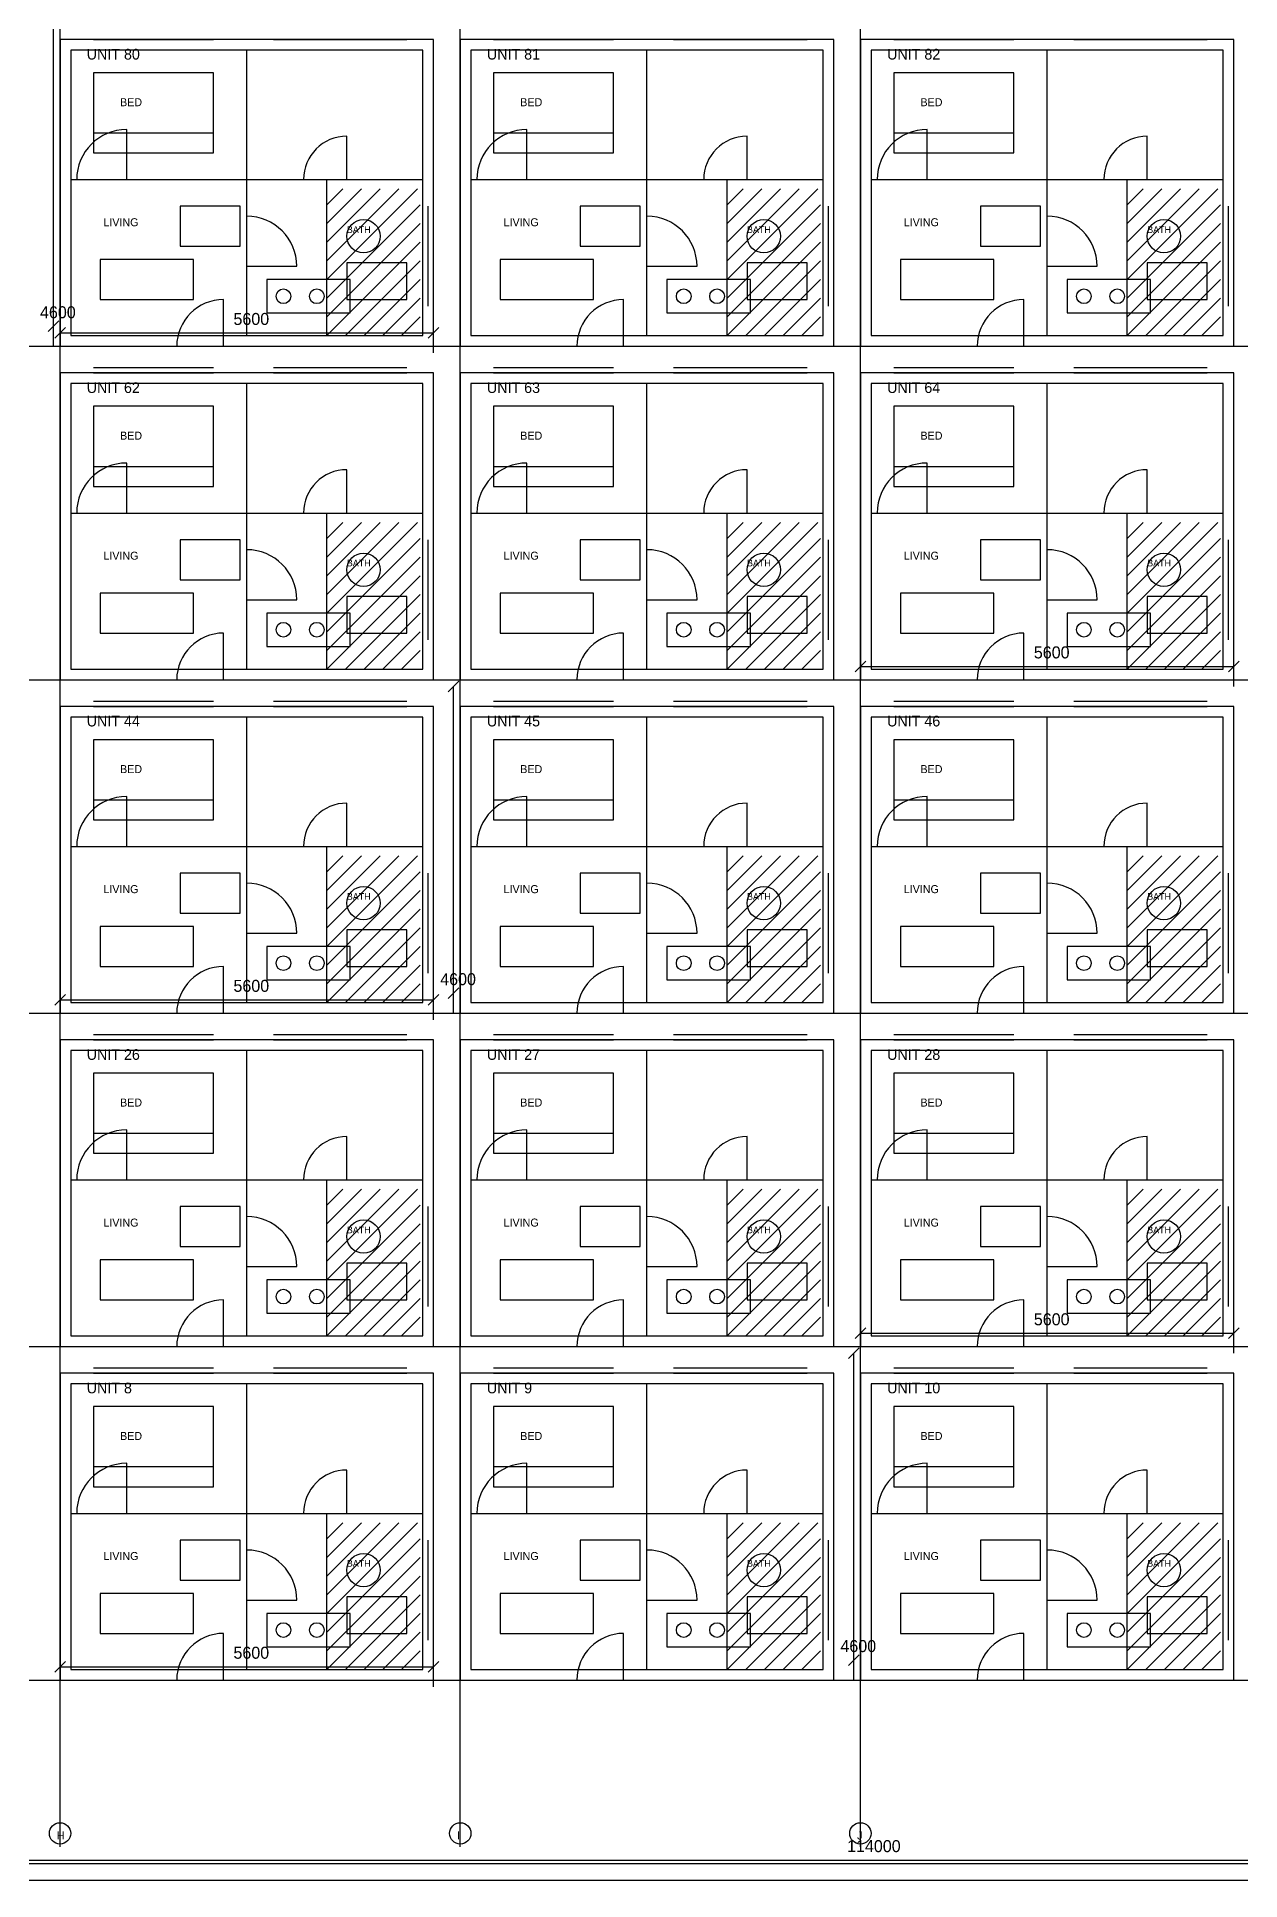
# Model space of a CAD drawing. Header units: millimetres. Extents: x -689 to 114080, y -500 to 99080.
# Drawn here: x 44653 to 62693, y 0 to 27640 of the extents above; entities that cross this region are included whole.
import ezdxf

# ---------------------------------------------------------------- set-up
doc = ezdxf.new("R2010")
doc.units = ezdxf.units.MM
for name, color, linetype in [('DIMENSIONS', 3, 'CONTINUOUS'), ('DOORS', 2, 'CONTINUOUS'), ('FURNITURE', 5, 'CONTINUOUS'), ('GRID', 8, 'CONTINUOUS'), ('HATCH_SIM', 9, 'CONTINUOUS'), ('TEXT', 6, 'CONTINUOUS'), ('WALLS', 7, 'CONTINUOUS'), ('WINDOWS', 4, 'CONTINUOUS')]:
    doc.layers.add(name, color=color, linetype=linetype)

msp = doc.modelspace()

# ---------------------------------------------------------------- linework, layer by layer
at = {"layer": 'DIMENSIONS'}
for p, q in [((44900, 23300), (44900, 27900)), ((44900, 27600), (44900, 27900)), ((44820, 23220), (44980, 23380)), ((44900, 23000), (44900, 23300)), ((44920, 23120), (45080, 23280)), ((50520, 23120), (50680, 23280)), ((45000, 23200), (50600, 23200)), ((45000, 22900), (45000, 23200)), ((50600, 22900), (50600, 23200)), ((56920, 18120), (57080, 18280)), ((62520, 18120), (62680, 18280)), ((50820, 17820), (50980, 17980)), ((57000, 18200), (62600, 18200)), ((57000, 17900), (57000, 18200)), ((62600, 17900), (62600, 18200)), ((50900, 13300), (50900, 17900)), ((50900, 17600), (50900, 17900)), ((44920, 13120), (45080, 13280)), ((50520, 13120), (50680, 13280)), ((50820, 13220), (50980, 13380)), ((50900, 13000), (50900, 13300)), ((45000, 13200), (50600, 13200)), ((45000, 12900), (45000, 13200)), ((50600, 12900), (50600, 13200)), ((56920, 8120), (57080, 8280)), ((57000, 8200), (62600, 8200)), ((57000, 7900), (57000, 8200)), ((62520, 8120), (62680, 8280)), ((62600, 7900), (62600, 8200)), ((56820, 7820), (56980, 7980)), ((56900, 3300), (56900, 7900)), ((56900, 7600), (56900, 7900)), ((56820, 3220), (56980, 3380)), ((44920, 3120), (45080, 3280)), ((45000, 3200), (50600, 3200)), ((45000, 2900), (45000, 3200)), ((50520, 3120), (50680, 3280)), ((50600, 2900), (50600, 3200)), ((56900, 3000), (56900, 3300)), ((0, 300), (114000, 300))]:
    msp.add_line(p, q, dxfattribs=at)
at = {"layer": 'DOORS'}
for p, q in [((46000, 25500), (46000, 26250)), ((49300, 25500), (49300, 26150)), ((52000, 25500), (52000, 26250)), ((55300, 25500), (55300, 26150)), ((58000, 25500), (58000, 26250)), ((61300, 25500), (61300, 26150)), ((47800, 24200), (48550, 24200)), ((53800, 24200), (54550, 24200)), ((59800, 24200), (60550, 24200)), ((47450, 23000), (47450, 23700)), ((53450, 23000), (53450, 23700)), ((59450, 23000), (59450, 23700)), ((46000, 20500), (46000, 21250)), ((49300, 20500), (49300, 21150)), ((52000, 20500), (52000, 21250)), ((55300, 20500), (55300, 21150)), ((58000, 20500), (58000, 21250)), ((61300, 20500), (61300, 21150)), ((47800, 19200), (48550, 19200)), ((53800, 19200), (54550, 19200)), ((59800, 19200), (60550, 19200)), ((47450, 18000), (47450, 18700)), ((53450, 18000), (53450, 18700)), ((59450, 18000), (59450, 18700)), ((46000, 15500), (46000, 16250)), ((49300, 15500), (49300, 16150)), ((52000, 15500), (52000, 16250)), ((55300, 15500), (55300, 16150)), ((58000, 15500), (58000, 16250)), ((61300, 15500), (61300, 16150)), ((47800, 14200), (48550, 14200)), ((53800, 14200), (54550, 14200)), ((59800, 14200), (60550, 14200)), ((47450, 13000), (47450, 13700)), ((53450, 13000), (53450, 13700)), ((59450, 13000), (59450, 13700)), ((46000, 10500), (46000, 11250)), ((49300, 10500), (49300, 11150)), ((52000, 10500), (52000, 11250)), ((55300, 10500), (55300, 11150)), ((58000, 10500), (58000, 11250)), ((61300, 10500), (61300, 11150)), ((47800, 9200), (48550, 9200)), ((53800, 9200), (54550, 9200)), ((59800, 9200), (60550, 9200)), ((47450, 8000), (47450, 8700)), ((53450, 8000), (53450, 8700)), ((59450, 8000), (59450, 8700)), ((46000, 5500), (46000, 6250)), ((49300, 5500), (49300, 6150)), ((52000, 5500), (52000, 6250)), ((55300, 5500), (55300, 6150)), ((58000, 5500), (58000, 6250)), ((61300, 5500), (61300, 6150)), ((47800, 4200), (48550, 4200)), ((53800, 4200), (54550, 4200)), ((59800, 4200), (60550, 4200)), ((47450, 3000), (47450, 3700)), ((53450, 3000), (53450, 3700)), ((59450, 3000), (59450, 3700))]:
    msp.add_line(p, q, dxfattribs=at)
for centre, radius, start, end in [((46000, 25500), 750, 90, 180), ((49300, 25500), 650, 90, 180), ((52000, 25500), 750, 90, 180), ((55300, 25500), 650, 90, 180), ((58000, 25500), 750, 90, 180), ((61300, 25500), 650, 90, 180), ((47800, 24200), 750, 0, 90), ((53800, 24200), 750, 0, 90), ((59800, 24200), 750, 0, 90), ((47450, 23000), 700, 90, 180), ((53450, 23000), 700, 90, 180), ((59450, 23000), 700, 90, 180), ((46000, 20500), 750, 90, 180), ((49300, 20500), 650, 90, 180), ((52000, 20500), 750, 90, 180), ((55300, 20500), 650, 90, 180), ((58000, 20500), 750, 90, 180), ((61300, 20500), 650, 90, 180), ((47800, 19200), 750, 0, 90), ((53800, 19200), 750, 0, 90), ((59800, 19200), 750, 0, 90), ((47450, 18000), 700, 90, 180), ((53450, 18000), 700, 90, 180), ((59450, 18000), 700, 90, 180), ((46000, 15500), 750, 90, 180), ((49300, 15500), 650, 90, 180), ((52000, 15500), 750, 90, 180), ((55300, 15500), 650, 90, 180), ((58000, 15500), 750, 90, 180), ((61300, 15500), 650, 90, 180), ((47800, 14200), 750, 0, 90), ((53800, 14200), 750, 0, 90), ((59800, 14200), 750, 0, 90), ((47450, 13000), 700, 90, 180), ((53450, 13000), 700, 90, 180), ((59450, 13000), 700, 90, 180), ((46000, 10500), 750, 90, 180), ((49300, 10500), 650, 90, 180), ((52000, 10500), 750, 90, 180), ((55300, 10500), 650, 90, 180), ((58000, 10500), 750, 90, 180), ((61300, 10500), 650, 90, 180), ((47800, 9200), 750, 0, 90), ((53800, 9200), 750, 0, 90), ((59800, 9200), 750, 0, 90), ((47450, 8000), 700, 90, 180), ((53450, 8000), 700, 90, 180), ((59450, 8000), 700, 90, 180), ((46000, 5500), 750, 90, 180), ((49300, 5500), 650, 90, 180), ((52000, 5500), 750, 90, 180), ((55300, 5500), 650, 90, 180), ((58000, 5500), 750, 90, 180), ((61300, 5500), 650, 90, 180), ((47800, 4200), 750, 0, 90), ((53800, 4200), 750, 0, 90), ((59800, 4200), 750, 0, 90), ((47450, 3000), 700, 90, 180), ((53450, 3000), 700, 90, 180), ((59450, 3000), 700, 90, 180)]:
    msp.add_arc(centre, radius, start, end, dxfattribs=at)
at = {"layer": 'FURNITURE'}
for p, q in [((47300, 27100), (45500, 27100)), ((45500, 27100), (45500, 25900)), ((47300, 25900), (47300, 27100)), ((53300, 27100), (51500, 27100)), ((51500, 27100), (51500, 25900)), ((53300, 25900), (53300, 27100)), ((59300, 27100), (57500, 27100)), ((57500, 27100), (57500, 25900)), ((59300, 25900), (59300, 27100)), ((45500, 26200), (47300, 26200)), ((51500, 26200), (53300, 26200)), ((57500, 26200), (59300, 26200)), ((45500, 25900), (47300, 25900)), ((51500, 25900), (53300, 25900)), ((57500, 25900), (59300, 25900)), ((47700, 25100), (46800, 25100)), ((46800, 25100), (46800, 24500)), ((47700, 24500), (47700, 25100)), ((53700, 25100), (52800, 25100)), ((52800, 25100), (52800, 24500)), ((53700, 24500), (53700, 25100)), ((59700, 25100), (58800, 25100)), ((58800, 25100), (58800, 24500)), ((59700, 24500), (59700, 25100)), ((46800, 24500), (47700, 24500)), ((52800, 24500), (53700, 24500)), ((58800, 24500), (59700, 24500)), ((47000, 24300), (45600, 24300)), ((45600, 24300), (45600, 23700)), ((47000, 23700), (47000, 24300)), ((50200, 24250), (49300, 24250)), ((49300, 24250), (49300, 23700)), ((50200, 23700), (50200, 24250)), ((53000, 24300), (51600, 24300)), ((51600, 24300), (51600, 23700)), ((53000, 23700), (53000, 24300)), ((56200, 24250), (55300, 24250)), ((55300, 24250), (55300, 23700)), ((56200, 23700), (56200, 24250)), ((59000, 24300), (57600, 24300)), ((57600, 24300), (57600, 23700)), ((59000, 23700), (59000, 24300)), ((62200, 24250), (61300, 24250)), ((61300, 24250), (61300, 23700)), ((62200, 23700), (62200, 24250)), ((49350, 24000), (48100, 24000)), ((48100, 24000), (48100, 23500)), ((49350, 23500), (49350, 24000)), ((55350, 24000), (54100, 24000)), ((54100, 24000), (54100, 23500)), ((55350, 23500), (55350, 24000)), ((61350, 24000), (60100, 24000)), ((60100, 24000), (60100, 23500)), ((61350, 23500), (61350, 24000)), ((45600, 23700), (47000, 23700)), ((48100, 23500), (49350, 23500)), ((49300, 23700), (50200, 23700)), ((51600, 23700), (53000, 23700)), ((54100, 23500), (55350, 23500)), ((55300, 23700), (56200, 23700)), ((57600, 23700), (59000, 23700)), ((60100, 23500), (61350, 23500)), ((61300, 23700), (62200, 23700)), ((47300, 22100), (45500, 22100)), ((45500, 22100), (45500, 20900)), ((47300, 20900), (47300, 22100)), ((53300, 22100), (51500, 22100)), ((51500, 22100), (51500, 20900)), ((53300, 20900), (53300, 22100)), ((59300, 22100), (57500, 22100)), ((57500, 22100), (57500, 20900)), ((59300, 20900), (59300, 22100)), ((45500, 21200), (47300, 21200)), ((51500, 21200), (53300, 21200)), ((57500, 21200), (59300, 21200)), ((45500, 20900), (47300, 20900)), ((51500, 20900), (53300, 20900)), ((57500, 20900), (59300, 20900)), ((47700, 20100), (46800, 20100)), ((46800, 20100), (46800, 19500)), ((47700, 19500), (47700, 20100)), ((53700, 20100), (52800, 20100)), ((52800, 20100), (52800, 19500)), ((53700, 19500), (53700, 20100)), ((59700, 20100), (58800, 20100)), ((58800, 20100), (58800, 19500)), ((59700, 19500), (59700, 20100)), ((46800, 19500), (47700, 19500)), ((52800, 19500), (53700, 19500)), ((58800, 19500), (59700, 19500)), ((47000, 19300), (45600, 19300)), ((45600, 19300), (45600, 18700)), ((47000, 18700), (47000, 19300)), ((50200, 19250), (49300, 19250)), ((49300, 19250), (49300, 18700)), ((50200, 18700), (50200, 19250)), ((53000, 19300), (51600, 19300)), ((51600, 19300), (51600, 18700)), ((53000, 18700), (53000, 19300)), ((56200, 19250), (55300, 19250)), ((55300, 19250), (55300, 18700)), ((56200, 18700), (56200, 19250)), ((59000, 19300), (57600, 19300)), ((57600, 19300), (57600, 18700)), ((59000, 18700), (59000, 19300)), ((62200, 19250), (61300, 19250)), ((61300, 19250), (61300, 18700)), ((62200, 18700), (62200, 19250)), ((49350, 19000), (48100, 19000)), ((48100, 19000), (48100, 18500)), ((49350, 18500), (49350, 19000)), ((55350, 19000), (54100, 19000)), ((54100, 19000), (54100, 18500)), ((55350, 18500), (55350, 19000)), ((61350, 19000), (60100, 19000)), ((60100, 19000), (60100, 18500)), ((61350, 18500), (61350, 19000)), ((45600, 18700), (47000, 18700)), ((49300, 18700), (50200, 18700)), ((51600, 18700), (53000, 18700)), ((55300, 18700), (56200, 18700)), ((57600, 18700), (59000, 18700)), ((61300, 18700), (62200, 18700)), ((48100, 18500), (49350, 18500)), ((54100, 18500), (55350, 18500)), ((60100, 18500), (61350, 18500)), ((47300, 17100), (45500, 17100)), ((45500, 17100), (45500, 15900)), ((47300, 15900), (47300, 17100)), ((53300, 17100), (51500, 17100)), ((51500, 17100), (51500, 15900)), ((53300, 15900), (53300, 17100)), ((59300, 17100), (57500, 17100)), ((57500, 17100), (57500, 15900)), ((59300, 15900), (59300, 17100)), ((45500, 16200), (47300, 16200)), ((51500, 16200), (53300, 16200)), ((57500, 16200), (59300, 16200)), ((45500, 15900), (47300, 15900)), ((51500, 15900), (53300, 15900)), ((57500, 15900), (59300, 15900)), ((47700, 15100), (46800, 15100)), ((46800, 15100), (46800, 14500)), ((47700, 14500), (47700, 15100)), ((53700, 15100), (52800, 15100)), ((52800, 15100), (52800, 14500)), ((53700, 14500), (53700, 15100)), ((59700, 15100), (58800, 15100)), ((58800, 15100), (58800, 14500)), ((59700, 14500), (59700, 15100)), ((46800, 14500), (47700, 14500)), ((52800, 14500), (53700, 14500)), ((58800, 14500), (59700, 14500)), ((47000, 14300), (45600, 14300)), ((45600, 14300), (45600, 13700)), ((47000, 13700), (47000, 14300)), ((50200, 14250), (49300, 14250)), ((49300, 14250), (49300, 13700)), ((50200, 13700), (50200, 14250)), ((53000, 14300), (51600, 14300)), ((51600, 14300), (51600, 13700)), ((53000, 13700), (53000, 14300)), ((56200, 14250), (55300, 14250)), ((55300, 14250), (55300, 13700)), ((56200, 13700), (56200, 14250)), ((59000, 14300), (57600, 14300)), ((57600, 14300), (57600, 13700)), ((59000, 13700), (59000, 14300)), ((62200, 14250), (61300, 14250)), ((61300, 14250), (61300, 13700)), ((62200, 13700), (62200, 14250)), ((49350, 14000), (48100, 14000)), ((48100, 14000), (48100, 13500)), ((49350, 13500), (49350, 14000)), ((55350, 14000), (54100, 14000)), ((54100, 14000), (54100, 13500)), ((55350, 13500), (55350, 14000)), ((61350, 14000), (60100, 14000)), ((60100, 14000), (60100, 13500)), ((61350, 13500), (61350, 14000)), ((45600, 13700), (47000, 13700)), ((49300, 13700), (50200, 13700)), ((51600, 13700), (53000, 13700)), ((55300, 13700), (56200, 13700)), ((57600, 13700), (59000, 13700)), ((61300, 13700), (62200, 13700)), ((48100, 13500), (49350, 13500)), ((54100, 13500), (55350, 13500)), ((60100, 13500), (61350, 13500)), ((47300, 12100), (45500, 12100)), ((45500, 12100), (45500, 10900)), ((47300, 10900), (47300, 12100)), ((53300, 12100), (51500, 12100)), ((51500, 12100), (51500, 10900)), ((53300, 10900), (53300, 12100)), ((59300, 12100), (57500, 12100)), ((57500, 12100), (57500, 10900)), ((59300, 10900), (59300, 12100)), ((45500, 11200), (47300, 11200)), ((51500, 11200), (53300, 11200)), ((57500, 11200), (59300, 11200)), ((45500, 10900), (47300, 10900)), ((51500, 10900), (53300, 10900)), ((57500, 10900), (59300, 10900)), ((47700, 10100), (46800, 10100)), ((46800, 10100), (46800, 9500)), ((47700, 9500), (47700, 10100)), ((53700, 10100), (52800, 10100)), ((52800, 10100), (52800, 9500)), ((53700, 9500), (53700, 10100)), ((59700, 10100), (58800, 10100)), ((58800, 10100), (58800, 9500)), ((59700, 9500), (59700, 10100)), ((46800, 9500), (47700, 9500)), ((52800, 9500), (53700, 9500)), ((58800, 9500), (59700, 9500)), ((47000, 9300), (45600, 9300)), ((45600, 9300), (45600, 8700)), ((47000, 8700), (47000, 9300)), ((50200, 9250), (49300, 9250)), ((49300, 9250), (49300, 8700)), ((50200, 8700), (50200, 9250)), ((53000, 9300), (51600, 9300)), ((51600, 9300), (51600, 8700)), ((53000, 8700), (53000, 9300)), ((56200, 9250), (55300, 9250)), ((55300, 9250), (55300, 8700)), ((56200, 8700), (56200, 9250)), ((59000, 9300), (57600, 9300)), ((57600, 9300), (57600, 8700)), ((59000, 8700), (59000, 9300)), ((62200, 9250), (61300, 9250)), ((61300, 9250), (61300, 8700)), ((62200, 8700), (62200, 9250)), ((49350, 9000), (48100, 9000)), ((48100, 9000), (48100, 8500)), ((49350, 8500), (49350, 9000)), ((55350, 9000), (54100, 9000)), ((54100, 9000), (54100, 8500)), ((55350, 8500), (55350, 9000)), ((61350, 9000), (60100, 9000)), ((60100, 9000), (60100, 8500)), ((61350, 8500), (61350, 9000)), ((45600, 8700), (47000, 8700)), ((49300, 8700), (50200, 8700)), ((51600, 8700), (53000, 8700)), ((55300, 8700), (56200, 8700)), ((57600, 8700), (59000, 8700)), ((61300, 8700), (62200, 8700)), ((48100, 8500), (49350, 8500)), ((54100, 8500), (55350, 8500)), ((60100, 8500), (61350, 8500)), ((47300, 7100), (45500, 7100)), ((45500, 7100), (45500, 5900)), ((47300, 5900), (47300, 7100)), ((53300, 7100), (51500, 7100)), ((51500, 7100), (51500, 5900)), ((53300, 5900), (53300, 7100)), ((59300, 7100), (57500, 7100)), ((57500, 7100), (57500, 5900)), ((59300, 5900), (59300, 7100)), ((45500, 6200), (47300, 6200)), ((51500, 6200), (53300, 6200)), ((57500, 6200), (59300, 6200)), ((45500, 5900), (47300, 5900)), ((51500, 5900), (53300, 5900)), ((57500, 5900), (59300, 5900)), ((47700, 5100), (46800, 5100)), ((46800, 5100), (46800, 4500)), ((47700, 4500), (47700, 5100)), ((53700, 5100), (52800, 5100)), ((52800, 5100), (52800, 4500)), ((53700, 4500), (53700, 5100)), ((59700, 5100), (58800, 5100)), ((58800, 5100), (58800, 4500)), ((59700, 4500), (59700, 5100)), ((46800, 4500), (47700, 4500)), ((52800, 4500), (53700, 4500)), ((58800, 4500), (59700, 4500)), ((47000, 4300), (45600, 4300)), ((45600, 4300), (45600, 3700)), ((47000, 3700), (47000, 4300)), ((50200, 4250), (49300, 4250)), ((49300, 4250), (49300, 3700)), ((50200, 3700), (50200, 4250)), ((53000, 4300), (51600, 4300)), ((51600, 4300), (51600, 3700)), ((53000, 3700), (53000, 4300)), ((56200, 4250), (55300, 4250)), ((55300, 4250), (55300, 3700)), ((56200, 3700), (56200, 4250)), ((59000, 4300), (57600, 4300)), ((57600, 4300), (57600, 3700)), ((59000, 3700), (59000, 4300)), ((62200, 4250), (61300, 4250)), ((61300, 4250), (61300, 3700)), ((62200, 3700), (62200, 4250)), ((49350, 4000), (48100, 4000)), ((48100, 4000), (48100, 3500)), ((49350, 3500), (49350, 4000)), ((55350, 4000), (54100, 4000)), ((54100, 4000), (54100, 3500)), ((55350, 3500), (55350, 4000)), ((61350, 4000), (60100, 4000)), ((60100, 4000), (60100, 3500)), ((61350, 3500), (61350, 4000)), ((45600, 3700), (47000, 3700)), ((49300, 3700), (50200, 3700)), ((51600, 3700), (53000, 3700)), ((55300, 3700), (56200, 3700)), ((57600, 3700), (59000, 3700)), ((61300, 3700), (62200, 3700)), ((48100, 3500), (49350, 3500)), ((54100, 3500), (55350, 3500)), ((60100, 3500), (61350, 3500))]:
    msp.add_line(p, q, dxfattribs=at)
for centre, radius in [((49550, 24650), 250), ((55550, 24650), 250), ((61550, 24650), 250), ((48350, 23750), 110), ((48850, 23750), 110), ((54350, 23750), 110), ((54850, 23750), 110), ((60350, 23750), 110), ((60850, 23750), 110), ((49550, 19650), 250), ((55550, 19650), 250), ((61550, 19650), 250), ((48350, 18750), 110), ((48850, 18750), 110), ((54350, 18750), 110), ((54850, 18750), 110), ((60350, 18750), 110), ((60850, 18750), 110), ((49550, 14650), 250), ((55550, 14650), 250), ((61550, 14650), 250), ((48350, 13750), 110), ((48850, 13750), 110), ((54350, 13750), 110), ((54850, 13750), 110), ((60350, 13750), 110), ((60850, 13750), 110), ((49550, 9650), 250), ((55550, 9650), 250), ((61550, 9650), 250), ((48350, 8750), 110), ((48850, 8750), 110), ((54350, 8750), 110), ((54850, 8750), 110), ((60350, 8750), 110), ((60850, 8750), 110), ((49550, 4650), 250), ((55550, 4650), 250), ((61550, 4650), 250), ((48350, 3750), 110), ((48850, 3750), 110), ((54350, 3750), 110), ((54850, 3750), 110), ((60350, 3750), 110), ((60850, 3750), 110)]:
    msp.add_circle(centre, radius, dxfattribs=at)
at = {"layer": 'GRID'}
for p, q in [((45000, 500), (45000, 97700)), ((51000, 500), (51000, 97700)), ((57000, 500), (57000, 97700)), ((500, 23000), (113500, 23000)), ((500, 18000), (113500, 18000)), ((500, 13000), (113500, 13000)), ((500, 8000), (113500, 8000)), ((500, 3000), (113500, 3000))]:
    msp.add_line(p, q, dxfattribs=at)
for centre in [(45000, 700), (51000, 700), (57000, 700)]:
    msp.add_circle(centre, 160, dxfattribs=at)
at = {"layer": 'HATCH_SIM'}
for p, q in [((49000, 25120), (49240, 25360)), ((49000, 24840), (49520, 25360)), ((49000, 24560), (49800, 25360)), ((49000, 24280), (50080, 25360)), ((49000, 24000), (50360, 25360)), ((55000, 25120), (55240, 25360)), ((55000, 24840), (55520, 25360)), ((55000, 24560), (55800, 25360)), ((55000, 24280), (56080, 25360)), ((55000, 24000), (56360, 25360)), ((61000, 25120), (61240, 25360)), ((61000, 24840), (61520, 25360)), ((61000, 24560), (61800, 25360)), ((61000, 24280), (62080, 25360)), ((61000, 24000), (62360, 25360)), ((49000, 23720), (50400, 25120)), ((55000, 23720), (56400, 25120)), ((61000, 23720), (62400, 25120)), ((49000, 23440), (50400, 24840)), ((55000, 23440), (56400, 24840)), ((61000, 23440), (62400, 24840)), ((49000, 23160), (50400, 24560)), ((55000, 23160), (56400, 24560)), ((61000, 23160), (62400, 24560)), ((49280, 23160), (50400, 24280)), ((55280, 23160), (56400, 24280)), ((61280, 23160), (62400, 24280)), ((49560, 23160), (50400, 24000)), ((55560, 23160), (56400, 24000)), ((61560, 23160), (62400, 24000)), ((49840, 23160), (50400, 23720)), ((55840, 23160), (56400, 23720)), ((61840, 23160), (62400, 23720)), ((50120, 23160), (50400, 23440)), ((56120, 23160), (56400, 23440)), ((62120, 23160), (62400, 23440)), ((50400, 23160), (50400, 23160)), ((56400, 23160), (56400, 23160)), ((62400, 23160), (62400, 23160)), ((49000, 20120), (49240, 20360)), ((49000, 19840), (49520, 20360)), ((49000, 19560), (49800, 20360)), ((49000, 19280), (50080, 20360)), ((49000, 19000), (50360, 20360)), ((55000, 20120), (55240, 20360)), ((55000, 19840), (55520, 20360)), ((55000, 19560), (55800, 20360)), ((55000, 19280), (56080, 20360)), ((55000, 19000), (56360, 20360)), ((61000, 20120), (61240, 20360)), ((61000, 19840), (61520, 20360)), ((61000, 19560), (61800, 20360)), ((61000, 19280), (62080, 20360)), ((61000, 19000), (62360, 20360)), ((49000, 18720), (50400, 20120)), ((55000, 18720), (56400, 20120)), ((61000, 18720), (62400, 20120)), ((49000, 18440), (50400, 19840)), ((55000, 18440), (56400, 19840)), ((61000, 18440), (62400, 19840)), ((49000, 18160), (50400, 19560)), ((55000, 18160), (56400, 19560)), ((61000, 18160), (62400, 19560)), ((49280, 18160), (50400, 19280)), ((55280, 18160), (56400, 19280)), ((61280, 18160), (62400, 19280)), ((49560, 18160), (50400, 19000)), ((55560, 18160), (56400, 19000)), ((61560, 18160), (62400, 19000)), ((49840, 18160), (50400, 18720)), ((55840, 18160), (56400, 18720)), ((61840, 18160), (62400, 18720)), ((50120, 18160), (50400, 18440)), ((56120, 18160), (56400, 18440)), ((62120, 18160), (62400, 18440)), ((50400, 18160), (50400, 18160)), ((56400, 18160), (56400, 18160)), ((62400, 18160), (62400, 18160)), ((49000, 15120), (49240, 15360)), ((49000, 14840), (49520, 15360)), ((49000, 14560), (49800, 15360)), ((49000, 14280), (50080, 15360)), ((49000, 14000), (50360, 15360)), ((55000, 15120), (55240, 15360)), ((55000, 14840), (55520, 15360)), ((55000, 14560), (55800, 15360)), ((55000, 14280), (56080, 15360)), ((55000, 14000), (56360, 15360)), ((61000, 15120), (61240, 15360)), ((61000, 14840), (61520, 15360)), ((61000, 14560), (61800, 15360)), ((61000, 14280), (62080, 15360)), ((61000, 14000), (62360, 15360)), ((49000, 13720), (50400, 15120)), ((55000, 13720), (56400, 15120)), ((61000, 13720), (62400, 15120)), ((49000, 13440), (50400, 14840)), ((55000, 13440), (56400, 14840)), ((61000, 13440), (62400, 14840)), ((49000, 13160), (50400, 14560)), ((55000, 13160), (56400, 14560)), ((61000, 13160), (62400, 14560)), ((49280, 13160), (50400, 14280)), ((55280, 13160), (56400, 14280)), ((61280, 13160), (62400, 14280)), ((49560, 13160), (50400, 14000)), ((55560, 13160), (56400, 14000)), ((61560, 13160), (62400, 14000)), ((49840, 13160), (50400, 13720)), ((55840, 13160), (56400, 13720)), ((61840, 13160), (62400, 13720)), ((50120, 13160), (50400, 13440)), ((56120, 13160), (56400, 13440)), ((62120, 13160), (62400, 13440)), ((50400, 13160), (50400, 13160)), ((56400, 13160), (56400, 13160)), ((62400, 13160), (62400, 13160)), ((49000, 10120), (49240, 10360)), ((49000, 9840), (49520, 10360)), ((49000, 9560), (49800, 10360)), ((49000, 9280), (50080, 10360)), ((49000, 9000), (50360, 10360)), ((55000, 10120), (55240, 10360)), ((55000, 9840), (55520, 10360)), ((55000, 9560), (55800, 10360)), ((55000, 9280), (56080, 10360)), ((55000, 9000), (56360, 10360)), ((61000, 10120), (61240, 10360)), ((61000, 9840), (61520, 10360)), ((61000, 9560), (61800, 10360)), ((61000, 9280), (62080, 10360)), ((61000, 9000), (62360, 10360)), ((49000, 8720), (50400, 10120)), ((55000, 8720), (56400, 10120)), ((61000, 8720), (62400, 10120)), ((49000, 8440), (50400, 9840)), ((55000, 8440), (56400, 9840)), ((61000, 8440), (62400, 9840)), ((49000, 8160), (50400, 9560)), ((55000, 8160), (56400, 9560)), ((61000, 8160), (62400, 9560)), ((49280, 8160), (50400, 9280)), ((55280, 8160), (56400, 9280)), ((61280, 8160), (62400, 9280)), ((49560, 8160), (50400, 9000)), ((55560, 8160), (56400, 9000)), ((61560, 8160), (62400, 9000)), ((49840, 8160), (50400, 8720)), ((55840, 8160), (56400, 8720)), ((61840, 8160), (62400, 8720)), ((50120, 8160), (50400, 8440)), ((56120, 8160), (56400, 8440)), ((62120, 8160), (62400, 8440)), ((50400, 8160), (50400, 8160)), ((56400, 8160), (56400, 8160)), ((62400, 8160), (62400, 8160)), ((49000, 5120), (49240, 5360)), ((49000, 4840), (49520, 5360)), ((49000, 4560), (49800, 5360)), ((49000, 4280), (50080, 5360)), ((49000, 4000), (50360, 5360)), ((55000, 5120), (55240, 5360)), ((55000, 4840), (55520, 5360)), ((55000, 4560), (55800, 5360)), ((55000, 4280), (56080, 5360)), ((55000, 4000), (56360, 5360)), ((61000, 5120), (61240, 5360)), ((61000, 4840), (61520, 5360)), ((61000, 4560), (61800, 5360)), ((61000, 4280), (62080, 5360)), ((61000, 4000), (62360, 5360)), ((49000, 3720), (50400, 5120)), ((55000, 3720), (56400, 5120)), ((61000, 3720), (62400, 5120)), ((49000, 3440), (50400, 4840)), ((55000, 3440), (56400, 4840)), ((61000, 3440), (62400, 4840)), ((49000, 3160), (50400, 4560)), ((55000, 3160), (56400, 4560)), ((61000, 3160), (62400, 4560)), ((49280, 3160), (50400, 4280)), ((55280, 3160), (56400, 4280)), ((61280, 3160), (62400, 4280)), ((49560, 3160), (50400, 4000)), ((55560, 3160), (56400, 4000)), ((61560, 3160), (62400, 4000)), ((49840, 3160), (50400, 3720)), ((55840, 3160), (56400, 3720)), ((61840, 3160), (62400, 3720)), ((50120, 3160), (50400, 3440)), ((56120, 3160), (56400, 3440)), ((62120, 3160), (62400, 3440)), ((50400, 3160), (50400, 3160)), ((56400, 3160), (56400, 3160)), ((62400, 3160), (62400, 3160))]:
    msp.add_line(p, q, dxfattribs=at)
at = {"layer": 'WALLS'}
for p, q in [((50600, 27600), (45000, 27600)), ((45000, 27600), (45000, 23000)), ((50440, 27440), (45160, 27440)), ((45160, 27440), (45160, 23160)), ((47800, 23160), (47800, 27440)), ((50440, 23160), (50440, 27440)), ((50600, 23000), (50600, 27600)), ((56600, 27600), (51000, 27600)), ((51000, 27600), (51000, 23000)), ((56440, 27440), (51160, 27440)), ((51160, 27440), (51160, 23160)), ((53800, 23160), (53800, 27440)), ((56440, 23160), (56440, 27440)), ((56600, 23000), (56600, 27600)), ((62600, 27600), (57000, 27600)), ((57000, 27600), (57000, 23000)), ((62440, 27440), (57160, 27440)), ((57160, 27440), (57160, 23160)), ((59800, 23160), (59800, 27440)), ((62440, 23160), (62440, 27440)), ((62600, 23000), (62600, 27600)), ((45160, 25500), (50440, 25500)), ((49000, 23160), (49000, 25500)), ((51160, 25500), (56440, 25500)), ((55000, 23160), (55000, 25500)), ((57160, 25500), (62440, 25500)), ((61000, 23160), (61000, 25500)), ((45000, 23000), (50600, 23000)), ((45160, 23160), (50440, 23160)), ((51000, 23000), (56600, 23000)), ((51160, 23160), (56440, 23160)), ((57000, 23000), (62600, 23000)), ((57160, 23160), (62440, 23160)), ((50600, 22600), (45000, 22600)), ((45000, 22600), (45000, 18000)), ((50440, 22440), (45160, 22440)), ((45160, 22440), (45160, 18160)), ((47800, 18160), (47800, 22440)), ((50440, 18160), (50440, 22440)), ((50600, 18000), (50600, 22600)), ((56600, 22600), (51000, 22600)), ((51000, 22600), (51000, 18000)), ((56440, 22440), (51160, 22440)), ((51160, 22440), (51160, 18160)), ((53800, 18160), (53800, 22440)), ((56440, 18160), (56440, 22440)), ((56600, 18000), (56600, 22600)), ((62600, 22600), (57000, 22600)), ((57000, 22600), (57000, 18000)), ((62440, 22440), (57160, 22440)), ((57160, 22440), (57160, 18160)), ((59800, 18160), (59800, 22440)), ((62440, 18160), (62440, 22440)), ((62600, 18000), (62600, 22600)), ((45160, 20500), (50440, 20500)), ((49000, 18160), (49000, 20500)), ((51160, 20500), (56440, 20500)), ((55000, 18160), (55000, 20500)), ((57160, 20500), (62440, 20500)), ((61000, 18160), (61000, 20500)), ((45000, 18000), (50600, 18000)), ((45160, 18160), (50440, 18160)), ((51000, 18000), (56600, 18000)), ((51160, 18160), (56440, 18160)), ((57000, 18000), (62600, 18000)), ((57160, 18160), (62440, 18160)), ((50600, 17600), (45000, 17600)), ((45000, 17600), (45000, 13000)), ((50440, 17440), (45160, 17440)), ((45160, 17440), (45160, 13160)), ((47800, 13160), (47800, 17440)), ((50440, 13160), (50440, 17440)), ((50600, 13000), (50600, 17600)), ((56600, 17600), (51000, 17600)), ((51000, 17600), (51000, 13000)), ((56440, 17440), (51160, 17440)), ((51160, 17440), (51160, 13160)), ((53800, 13160), (53800, 17440)), ((56440, 13160), (56440, 17440)), ((56600, 13000), (56600, 17600)), ((62600, 17600), (57000, 17600)), ((57000, 17600), (57000, 13000)), ((62440, 17440), (57160, 17440)), ((57160, 17440), (57160, 13160)), ((59800, 13160), (59800, 17440)), ((62440, 13160), (62440, 17440)), ((62600, 13000), (62600, 17600)), ((45160, 15500), (50440, 15500)), ((49000, 13160), (49000, 15500)), ((51160, 15500), (56440, 15500)), ((55000, 13160), (55000, 15500)), ((57160, 15500), (62440, 15500)), ((61000, 13160), (61000, 15500)), ((45000, 13000), (50600, 13000)), ((45160, 13160), (50440, 13160)), ((51000, 13000), (56600, 13000)), ((51160, 13160), (56440, 13160)), ((57000, 13000), (62600, 13000)), ((57160, 13160), (62440, 13160)), ((50600, 12600), (45000, 12600)), ((45000, 12600), (45000, 8000)), ((50440, 12440), (45160, 12440)), ((45160, 12440), (45160, 8160)), ((47800, 8160), (47800, 12440)), ((50440, 8160), (50440, 12440)), ((50600, 8000), (50600, 12600)), ((56600, 12600), (51000, 12600)), ((51000, 12600), (51000, 8000)), ((56440, 12440), (51160, 12440)), ((51160, 12440), (51160, 8160)), ((53800, 8160), (53800, 12440)), ((56440, 8160), (56440, 12440)), ((56600, 8000), (56600, 12600)), ((62600, 12600), (57000, 12600)), ((57000, 12600), (57000, 8000)), ((62440, 12440), (57160, 12440)), ((57160, 12440), (57160, 8160)), ((59800, 8160), (59800, 12440)), ((62440, 8160), (62440, 12440)), ((62600, 8000), (62600, 12600)), ((45160, 10500), (50440, 10500)), ((49000, 8160), (49000, 10500)), ((51160, 10500), (56440, 10500)), ((55000, 8160), (55000, 10500)), ((57160, 10500), (62440, 10500)), ((61000, 8160), (61000, 10500)), ((45160, 8160), (50440, 8160)), ((51160, 8160), (56440, 8160)), ((57160, 8160), (62440, 8160)), ((45000, 8000), (50600, 8000)), ((51000, 8000), (56600, 8000)), ((57000, 8000), (62600, 8000)), ((50600, 7600), (45000, 7600)), ((45000, 7600), (45000, 3000)), ((50600, 3000), (50600, 7600)), ((56600, 7600), (51000, 7600)), ((51000, 7600), (51000, 3000)), ((56600, 3000), (56600, 7600)), ((62600, 7600), (57000, 7600)), ((57000, 7600), (57000, 3000)), ((62600, 3000), (62600, 7600)), ((50440, 7440), (45160, 7440)), ((45160, 7440), (45160, 3160)), ((47800, 3160), (47800, 7440)), ((50440, 3160), (50440, 7440)), ((56440, 7440), (51160, 7440)), ((51160, 7440), (51160, 3160)), ((53800, 3160), (53800, 7440)), ((56440, 3160), (56440, 7440)), ((62440, 7440), (57160, 7440)), ((57160, 7440), (57160, 3160)), ((59800, 3160), (59800, 7440)), ((62440, 3160), (62440, 7440)), ((45160, 5500), (50440, 5500)), ((49000, 3160), (49000, 5500)), ((51160, 5500), (56440, 5500)), ((55000, 3160), (55000, 5500)), ((57160, 5500), (62440, 5500)), ((61000, 3160), (61000, 5500)), ((45160, 3160), (50440, 3160)), ((51160, 3160), (56440, 3160)), ((57160, 3160), (62440, 3160)), ((45000, 3000), (50600, 3000)), ((51000, 3000), (56600, 3000)), ((57000, 3000), (62600, 3000)), ((0, 0), (114000, 0)), ((250, 250), (113750, 250))]:
    msp.add_line(p, q, dxfattribs=at)
at = {"layer": 'WINDOWS'}
for p, q in [((45500, 27600), (47300, 27600)), ((48200, 27600), (50200, 27600)), ((51500, 27600), (53300, 27600)), ((54200, 27600), (56200, 27600)), ((57500, 27600), (59300, 27600)), ((60200, 27600), (62200, 27600)), ((50520, 23600), (50520, 25100)), ((50600, 23600), (50600, 25100)), ((56520, 23600), (56520, 25100)), ((56600, 23600), (56600, 25100)), ((62520, 23600), (62520, 25100)), ((62600, 23600), (62600, 25100)), ((45500, 22680), (47300, 22680)), ((48200, 22680), (50200, 22680)), ((51500, 22680), (53300, 22680)), ((54200, 22680), (56200, 22680)), ((57500, 22680), (59300, 22680)), ((60200, 22680), (62200, 22680)), ((45500, 22600), (47300, 22600)), ((48200, 22600), (50200, 22600)), ((51500, 22600), (53300, 22600)), ((54200, 22600), (56200, 22600)), ((57500, 22600), (59300, 22600)), ((60200, 22600), (62200, 22600)), ((50520, 18600), (50520, 20100)), ((50600, 18600), (50600, 20100)), ((56520, 18600), (56520, 20100)), ((56600, 18600), (56600, 20100)), ((62520, 18600), (62520, 20100)), ((62600, 18600), (62600, 20100)), ((45500, 17680), (47300, 17680)), ((45500, 17600), (47300, 17600)), ((48200, 17680), (50200, 17680)), ((48200, 17600), (50200, 17600)), ((51500, 17680), (53300, 17680)), ((51500, 17600), (53300, 17600)), ((54200, 17680), (56200, 17680)), ((54200, 17600), (56200, 17600)), ((57500, 17680), (59300, 17680)), ((57500, 17600), (59300, 17600)), ((60200, 17680), (62200, 17680)), ((60200, 17600), (62200, 17600)), ((50520, 13600), (50520, 15100)), ((50600, 13600), (50600, 15100)), ((56520, 13600), (56520, 15100)), ((56600, 13600), (56600, 15100)), ((62520, 13600), (62520, 15100)), ((62600, 13600), (62600, 15100)), ((45500, 12680), (47300, 12680)), ((45500, 12600), (47300, 12600)), ((48200, 12680), (50200, 12680)), ((48200, 12600), (50200, 12600)), ((51500, 12680), (53300, 12680)), ((51500, 12600), (53300, 12600)), ((54200, 12680), (56200, 12680)), ((54200, 12600), (56200, 12600)), ((57500, 12680), (59300, 12680)), ((57500, 12600), (59300, 12600)), ((60200, 12680), (62200, 12680)), ((60200, 12600), (62200, 12600)), ((50520, 8600), (50520, 10100)), ((50600, 8600), (50600, 10100)), ((56520, 8600), (56520, 10100)), ((56600, 8600), (56600, 10100)), ((62520, 8600), (62520, 10100)), ((62600, 8600), (62600, 10100)), ((45500, 7680), (47300, 7680)), ((45500, 7600), (47300, 7600)), ((48200, 7680), (50200, 7680)), ((48200, 7600), (50200, 7600)), ((51500, 7680), (53300, 7680)), ((51500, 7600), (53300, 7600)), ((54200, 7680), (56200, 7680)), ((54200, 7600), (56200, 7600)), ((57500, 7680), (59300, 7680)), ((57500, 7600), (59300, 7600)), ((60200, 7680), (62200, 7680)), ((60200, 7600), (62200, 7600)), ((50520, 3600), (50520, 5100)), ((50600, 3600), (50600, 5100)), ((56520, 3600), (56520, 5100)), ((56600, 3600), (56600, 5100)), ((62520, 3600), (62520, 5100)), ((62600, 3600), (62600, 5100))]:
    msp.add_line(p, q, dxfattribs=at)

# ---------------------------------------------------------------- texts
at = {"layer": 'DIMENSIONS'}
for s, p in [('4600', (44700, 23420)), ('5600', (47600, 23320)), ('5600', (59600, 18320)), ('4600', (50700, 13420)), ('5600', (47600, 13320)), ('5600', (59600, 8320)), ('4600', (56700, 3420)), ('5600', (47600, 3320)), ('114000', (56800, 420))]:
    msp.add_text(s, height=180, dxfattribs=at).set_placement(p)
at = {"layer": 'GRID'}
for s, p in [('H', (44950, 610)), ('I', (50950, 610)), ('J', (56950, 610))]:
    msp.add_text(s, height=120, dxfattribs=at).set_placement(p)
at = {"layer": 'TEXT'}
for s, height, p in [('UNIT 80', 160, (45400, 27300)), ('UNIT 81', 160, (51400, 27300)), ('UNIT 82', 160, (57400, 27300)), ('BED', 120, (45900, 26600)), ('BED', 120, (51900, 26600)), ('BED', 120, (57900, 26600)), ('LIVING', 120, (45650, 24800)), ('LIVING', 120, (51650, 24800)), ('LIVING', 120, (57650, 24800)), ('BATH', 100, (49300, 24700)), ('BATH', 100, (55300, 24700)), ('BATH', 100, (61300, 24700)), ('UNIT 62', 160, (45400, 22300)), ('UNIT 63', 160, (51400, 22300)), ('UNIT 64', 160, (57400, 22300)), ('BED', 120, (45900, 21600)), ('BED', 120, (51900, 21600)), ('BED', 120, (57900, 21600)), ('LIVING', 120, (45650, 19800)), ('LIVING', 120, (51650, 19800)), ('LIVING', 120, (57650, 19800)), ('BATH', 100, (49300, 19700)), ('BATH', 100, (55300, 19700)), ('BATH', 100, (61300, 19700)), ('UNIT 44', 160, (45400, 17300)), ('UNIT 45', 160, (51400, 17300)), ('UNIT 46', 160, (57400, 17300)), ('BED', 120, (45900, 16600)), ('BED', 120, (51900, 16600)), ('BED', 120, (57900, 16600)), ('LIVING', 120, (45650, 14800)), ('BATH', 100, (49300, 14700)), ('LIVING', 120, (51650, 14800)), ('BATH', 100, (55300, 14700)), ('LIVING', 120, (57650, 14800)), ('BATH', 100, (61300, 14700)), ('UNIT 26', 160, (45400, 12300)), ('UNIT 27', 160, (51400, 12300)), ('UNIT 28', 160, (57400, 12300)), ('BED', 120, (45900, 11600)), ('BED', 120, (51900, 11600)), ('BED', 120, (57900, 11600)), ('LIVING', 120, (45650, 9800)), ('BATH', 100, (49300, 9700)), ('LIVING', 120, (51650, 9800)), ('BATH', 100, (55300, 9700)), ('LIVING', 120, (57650, 9800)), ('BATH', 100, (61300, 9700)), ('UNIT 8', 160, (45400, 7300)), ('UNIT 9', 160, (51400, 7300)), ('UNIT 10', 160, (57400, 7300)), ('BED', 120, (45900, 6600)), ('BED', 120, (51900, 6600)), ('BED', 120, (57900, 6600)), ('LIVING', 120, (45650, 4800)), ('BATH', 100, (49300, 4700)), ('LIVING', 120, (51650, 4800)), ('BATH', 100, (55300, 4700)), ('LIVING', 120, (57650, 4800)), ('BATH', 100, (61300, 4700))]:
    msp.add_text(s, height=height, dxfattribs=at).set_placement(p)

doc.saveas('drawing.dxf')
